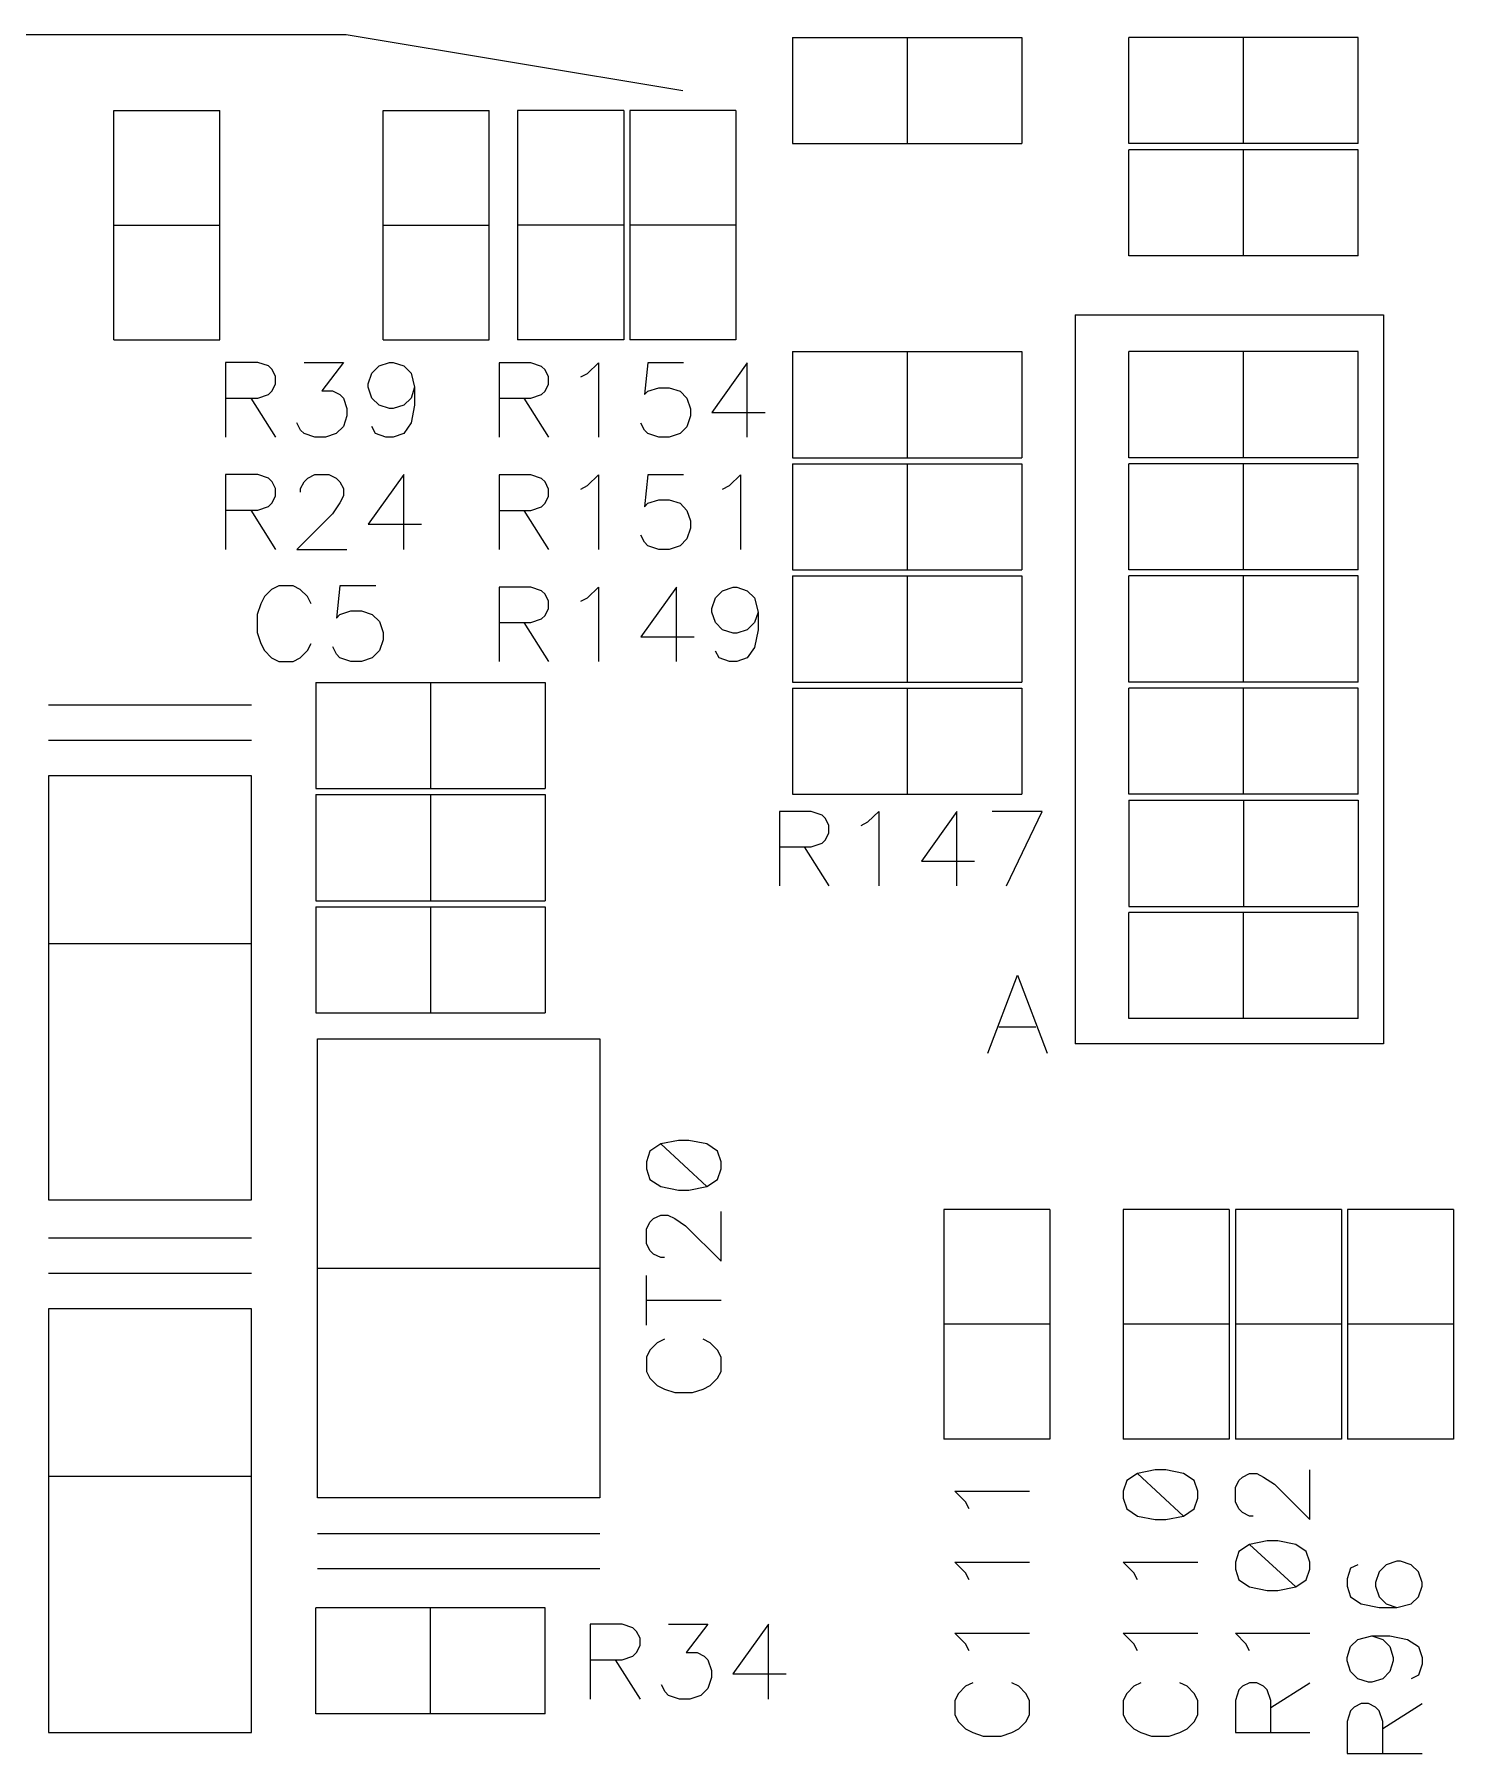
# Model space of a CAD drawing. Extents: x 295 to 953, y 10 to 290.
# Drawn here: x 707.05 to 739.2, y 174.58 to 213.51 of the extents above; entities that cross this region are included whole.
import ezdxf

# ---------------------------------------------------------------- set-up
doc = ezdxf.new("R2010")
doc.units = 0
doc.header["$LTSCALE"] = 5
doc.header["$MEASUREMENT"] = 0
doc.layers.add('130409_DV-DPH-A6_BSK', color=2, linetype='CONTINUOUS')

msp = doc.modelspace()

# ---------------------------------------------------------------- linework, layer by layer
at = {"layer": '130409_DV-DPH-A6_BSK', "color": 7}
for p, q in [((705.227, 213.51), (714.117, 213.51)), ((714.117, 213.51), (721.737, 212.24)), ((724.221, 213.439), (729.418, 213.439)), ((724.221, 213.439), (724.221, 211.036)), ((726.817, 213.439), (726.817, 211.036)), ((729.418, 213.439), (729.418, 211.036)), ((737.038, 213.439), (731.841, 213.439)), ((731.841, 211.036), (731.841, 213.439)), ((734.437, 211.036), (734.437, 213.439)), ((737.038, 211.036), (737.038, 213.439)), ((708.854, 206.591), (708.854, 211.788)), ((708.854, 211.788), (711.257, 211.788)), ((711.257, 206.591), (711.257, 211.788)), ((714.95, 206.591), (714.95, 211.788)), ((714.95, 211.788), (717.353, 211.788)), ((717.353, 206.591), (717.353, 211.788)), ((717.998, 211.788), (717.998, 206.591)), ((720.401, 211.788), (717.998, 211.788)), ((720.401, 211.788), (720.401, 206.591)), ((720.538, 211.788), (720.538, 206.591)), ((722.941, 211.788), (720.538, 211.788)), ((722.941, 211.788), (722.941, 206.591)), ((724.221, 211.036), (729.418, 211.036)), ((737.038, 211.036), (731.841, 211.036)), ((737.038, 210.899), (731.841, 210.899)), ((731.841, 208.496), (731.841, 210.899)), ((734.437, 208.496), (734.437, 210.899)), ((737.038, 208.496), (737.038, 210.899)), ((708.854, 209.192), (711.257, 209.192)), ((714.95, 209.192), (717.353, 209.192)), ((720.401, 209.192), (717.998, 209.192)), ((722.941, 209.192), (720.538, 209.192)), ((737.038, 208.496), (731.841, 208.496)), ((730.627, 207.16), (737.612, 207.16)), ((730.627, 207.16), (730.627, 190.65)), ((737.612, 207.16), (737.612, 190.65)), ((708.854, 206.591), (711.257, 206.591)), ((714.95, 206.591), (717.353, 206.591)), ((720.401, 206.591), (717.998, 206.591)), ((722.941, 206.591), (720.538, 206.591)), ((712.111, 206.083), (711.384, 206.083)), ((711.384, 206.083), (711.384, 204.386)), ((712.354, 206.002), (712.111, 206.083)), ((712.436, 205.92), (712.354, 206.002)), ((713.162, 206.083), (714.051, 206.083)), ((714.051, 206.083), (713.563, 205.438)), ((714.696, 205.839), (714.859, 206.002)), ((714.859, 206.002), (715.098, 206.083)), ((715.098, 206.083), (715.179, 206.083)), ((715.179, 206.083), (715.423, 206.002)), ((715.423, 206.002), (715.585, 205.839)), ((718.298, 206.073), (717.577, 206.073)), ((717.577, 206.073), (717.577, 204.386)), ((718.542, 205.992), (718.298, 206.073)), ((718.623, 205.915), (718.542, 205.992)), ((719.583, 205.834), (719.827, 206.073)), ((719.827, 206.073), (719.827, 204.386)), ((720.95, 206.073), (720.874, 205.352)), ((721.757, 206.073), (720.95, 206.073)), ((723.2, 206.073), (722.398, 204.95)), ((723.2, 204.386), (723.2, 206.073)), ((724.221, 206.327), (729.418, 206.327)), ((724.221, 206.327), (724.221, 203.924)), ((726.817, 206.327), (726.817, 203.924)), ((729.418, 206.327), (729.418, 203.924)), ((737.038, 206.327), (731.841, 206.327)), ((731.841, 203.924), (731.841, 206.327)), ((734.437, 203.924), (734.437, 206.327)), ((737.038, 203.924), (737.038, 206.327)), ((712.517, 205.763), (712.436, 205.92)), ((712.436, 205.438), (712.517, 205.6)), ((712.517, 205.6), (712.517, 205.763)), ((714.615, 205.6), (714.696, 205.839)), ((714.615, 205.519), (714.615, 205.6)), ((715.585, 205.839), (715.661, 205.519)), ((718.699, 205.753), (718.623, 205.915)), ((718.623, 205.433), (718.699, 205.59)), ((718.699, 205.59), (718.699, 205.753)), ((719.426, 205.753), (719.583, 205.834)), ((711.384, 205.275), (712.111, 205.275)), ((711.953, 205.275), (712.517, 204.386)), ((712.111, 205.275), (712.354, 205.357)), ((712.354, 205.357), (712.436, 205.438)), ((713.563, 205.438), (713.807, 205.438)), ((713.807, 205.438), (713.97, 205.357)), ((713.97, 205.357), (714.051, 205.275)), ((714.051, 205.275), (714.132, 205.037)), ((714.696, 205.275), (714.615, 205.519)), ((714.859, 205.113), (714.696, 205.275)), ((715.585, 205.275), (715.423, 205.113)), ((715.661, 205.519), (715.585, 205.275)), ((715.661, 205.519), (715.661, 205.113)), ((717.577, 205.27), (718.298, 205.27)), ((718.14, 205.27), (718.699, 204.386)), ((718.298, 205.27), (718.542, 205.352)), ((718.542, 205.352), (718.623, 205.433)), ((720.874, 205.352), (720.95, 205.433)), ((720.95, 205.433), (721.194, 205.509)), ((721.194, 205.509), (721.432, 205.509)), ((721.432, 205.509), (721.676, 205.433)), ((721.676, 205.433), (721.834, 205.27)), ((721.834, 205.27), (721.915, 205.031)), ((714.132, 204.874), (714.051, 204.63)), ((714.132, 205.037), (714.132, 204.874)), ((715.098, 205.037), (714.859, 205.113)), ((715.179, 205.037), (715.098, 205.037)), ((715.423, 205.113), (715.179, 205.037)), ((715.661, 205.113), (715.585, 204.711)), ((721.915, 204.869), (721.834, 204.625)), ((721.915, 205.031), (721.915, 204.869)), ((722.398, 204.95), (723.601, 204.95)), ((713.081, 204.549), (713, 204.711)), ((713.162, 204.468), (713.081, 204.549)), ((713.406, 204.386), (713.162, 204.468)), ((713.889, 204.468), (713.645, 204.386)), ((714.051, 204.63), (713.889, 204.468)), ((714.778, 204.468), (714.696, 204.63)), ((715.016, 204.386), (714.778, 204.468)), ((715.423, 204.468), (715.179, 204.386)), ((715.585, 204.711), (715.423, 204.468)), ((720.874, 204.549), (720.792, 204.706)), ((720.95, 204.468), (720.874, 204.549)), ((721.194, 204.386), (720.95, 204.468)), ((721.676, 204.468), (721.432, 204.386)), ((721.834, 204.625), (721.676, 204.468)), ((713.645, 204.386), (713.406, 204.386)), ((715.179, 204.386), (715.016, 204.386)), ((721.432, 204.386), (721.194, 204.386)), ((724.221, 203.924), (729.418, 203.924)), ((724.221, 203.787), (729.418, 203.787)), ((724.221, 203.787), (724.221, 201.384)), ((726.817, 203.787), (726.817, 201.384)), ((729.418, 203.787), (729.418, 201.384)), ((737.038, 203.924), (731.841, 203.924)), ((737.038, 203.787), (731.841, 203.787)), ((731.841, 201.384), (731.841, 203.787)), ((734.437, 201.384), (734.437, 203.787)), ((737.038, 201.384), (737.038, 203.787)), ((712.111, 203.543), (711.384, 203.543)), ((711.384, 203.543), (711.384, 201.846)), ((712.354, 203.462), (712.111, 203.543)), ((712.436, 203.38), (712.354, 203.462)), ((712.517, 203.223), (712.436, 203.38)), ((713.081, 203.223), (713.162, 203.38)), ((713.162, 203.38), (713.243, 203.462)), ((713.243, 203.462), (713.406, 203.543)), ((713.406, 203.543), (713.726, 203.543)), ((713.726, 203.543), (713.889, 203.462)), ((713.889, 203.462), (713.97, 203.38)), ((713.97, 203.38), (714.051, 203.223)), ((715.423, 203.543), (714.615, 202.415)), ((715.423, 201.846), (715.423, 203.543)), ((718.298, 203.533), (717.577, 203.533)), ((717.577, 203.533), (717.577, 201.846)), ((718.542, 203.452), (718.298, 203.533)), ((718.623, 203.375), (718.542, 203.452)), ((718.699, 203.213), (718.623, 203.375)), ((719.426, 203.213), (719.583, 203.294)), ((719.583, 203.294), (719.827, 203.533)), ((719.827, 203.533), (719.827, 201.846)), ((720.95, 203.533), (720.874, 202.812)), ((721.757, 203.533), (720.95, 203.533)), ((722.641, 203.213), (722.799, 203.294)), ((722.799, 203.294), (723.043, 203.533)), ((723.043, 203.533), (723.043, 201.846)), ((712.354, 202.817), (712.436, 202.898)), ((712.436, 202.898), (712.517, 203.06)), ((712.517, 203.06), (712.517, 203.223)), ((713.081, 203.142), (713.081, 203.223)), ((713.97, 202.898), (713.807, 202.654)), ((714.051, 203.06), (713.97, 202.898)), ((714.051, 203.223), (714.051, 203.06)), ((718.542, 202.812), (718.623, 202.893)), ((718.623, 202.893), (718.699, 203.05)), ((718.699, 203.05), (718.699, 203.213)), ((720.874, 202.812), (720.95, 202.893)), ((720.95, 202.893), (721.194, 202.969)), ((721.194, 202.969), (721.432, 202.969)), ((721.432, 202.969), (721.676, 202.893)), ((721.676, 202.893), (721.834, 202.73)), ((711.384, 202.735), (712.111, 202.735)), ((711.953, 202.735), (712.517, 201.846)), ((712.111, 202.735), (712.354, 202.817)), ((713.807, 202.654), (713, 201.846)), ((717.577, 202.73), (718.298, 202.73)), ((718.14, 202.73), (718.699, 201.846)), ((718.298, 202.73), (718.542, 202.812)), ((721.834, 202.73), (721.915, 202.491)), ((721.915, 202.491), (721.915, 202.329)), ((714.615, 202.415), (715.824, 202.415)), ((720.874, 202.009), (720.792, 202.166)), ((721.834, 202.085), (721.676, 201.928)), ((721.915, 202.329), (721.834, 202.085)), ((713, 201.846), (714.132, 201.846)), ((720.95, 201.928), (720.874, 202.009)), ((721.194, 201.846), (720.95, 201.928)), ((721.432, 201.846), (721.194, 201.846)), ((721.676, 201.928), (721.432, 201.846)), ((724.221, 201.384), (729.418, 201.384)), ((737.038, 201.384), (731.841, 201.384)), ((712.425, 200.942), (712.263, 200.78)), ((712.588, 201.023), (712.425, 200.942)), ((712.913, 201.023), (712.588, 201.023)), ((713.076, 200.942), (712.913, 201.023)), ((713.238, 200.78), (713.076, 200.942)), ((713.975, 201.023), (713.894, 200.292)), ((714.788, 201.023), (713.975, 201.023)), ((718.298, 200.993), (717.577, 200.993)), ((717.577, 200.993), (717.577, 199.306)), ((718.542, 200.912), (718.298, 200.993)), ((718.623, 200.835), (718.542, 200.912)), ((719.583, 200.754), (719.827, 200.993)), ((719.827, 200.993), (719.827, 199.306)), ((721.595, 200.993), (720.792, 199.87)), ((721.595, 199.306), (721.595, 200.993)), ((722.479, 200.754), (722.641, 200.912)), ((722.641, 200.912), (722.88, 200.993)), ((722.88, 200.993), (722.961, 200.993)), ((722.961, 200.993), (723.2, 200.912)), ((723.2, 200.912), (723.363, 200.754)), ((724.221, 201.247), (729.418, 201.247)), ((724.221, 201.247), (724.221, 198.844)), ((726.817, 201.247), (726.817, 198.844)), ((729.418, 201.247), (729.418, 198.844)), ((737.038, 201.247), (731.841, 201.247)), ((731.841, 198.844), (731.841, 201.247)), ((734.437, 198.844), (734.437, 201.247)), ((737.038, 198.844), (737.038, 201.247)), ((712.182, 200.617), (712.1, 200.373)), ((712.263, 200.78), (712.182, 200.617)), ((713.32, 200.617), (713.238, 200.78)), ((718.699, 200.673), (718.623, 200.835)), ((718.623, 200.353), (718.699, 200.51)), ((718.699, 200.51), (718.699, 200.673)), ((719.426, 200.673), (719.583, 200.754)), ((722.398, 200.51), (722.479, 200.754)), ((722.398, 200.429), (722.398, 200.51)), ((723.363, 200.754), (723.444, 200.429)), ((712.1, 200.373), (712.1, 199.962)), ((713.894, 200.292), (713.975, 200.373)), ((713.975, 200.373), (714.219, 200.454)), ((714.219, 200.454), (714.463, 200.454)), ((714.463, 200.454), (714.706, 200.373)), ((714.706, 200.373), (714.869, 200.211)), ((714.869, 200.211), (714.95, 199.962)), ((717.577, 200.19), (718.298, 200.19)), ((718.14, 200.19), (718.699, 199.306)), ((718.298, 200.19), (718.542, 200.272)), ((718.542, 200.272), (718.623, 200.353)), ((722.479, 200.19), (722.398, 200.429)), ((722.641, 200.028), (722.479, 200.19)), ((723.363, 200.19), (723.2, 200.028)), ((723.444, 200.429), (723.363, 200.19)), ((723.444, 200.429), (723.444, 200.028)), ((712.1, 199.962), (712.182, 199.718)), ((714.95, 199.799), (714.869, 199.555)), ((714.95, 199.962), (714.95, 199.799)), ((720.792, 199.87), (721.996, 199.87)), ((722.88, 199.951), (722.641, 200.028)), ((722.961, 199.951), (722.88, 199.951)), ((723.2, 200.028), (722.961, 199.951)), ((723.444, 200.028), (723.363, 199.626)), ((712.182, 199.718), (712.263, 199.555)), ((712.263, 199.555), (712.425, 199.393)), ((712.425, 199.393), (712.588, 199.311)), ((712.913, 199.311), (713.076, 199.393)), ((713.076, 199.393), (713.238, 199.555)), ((713.238, 199.555), (713.32, 199.718)), ((713.894, 199.474), (713.812, 199.637)), ((713.975, 199.393), (713.894, 199.474)), ((714.219, 199.311), (713.975, 199.393)), ((714.706, 199.393), (714.463, 199.311)), ((714.869, 199.555), (714.706, 199.393)), ((722.56, 199.388), (722.479, 199.545)), ((722.799, 199.306), (722.56, 199.388)), ((723.2, 199.388), (722.961, 199.306)), ((723.363, 199.626), (723.2, 199.388)), ((712.588, 199.311), (712.913, 199.311)), ((714.463, 199.311), (714.219, 199.311)), ((722.961, 199.306), (722.799, 199.306)), ((713.426, 198.834), (718.623, 198.834)), ((713.426, 198.834), (713.426, 196.431)), ((716.022, 198.834), (716.022, 196.431)), ((718.623, 198.834), (718.623, 196.431)), ((724.221, 198.844), (729.418, 198.844)), ((724.221, 198.707), (729.418, 198.707)), ((724.221, 198.707), (724.221, 196.304)), ((726.817, 198.707), (726.817, 196.304)), ((729.418, 198.707), (729.418, 196.304)), ((737.038, 198.844), (731.841, 198.844)), ((737.038, 198.707), (731.841, 198.707)), ((731.841, 196.304), (731.841, 198.707)), ((734.437, 196.304), (734.437, 198.707)), ((737.038, 196.304), (737.038, 198.707)), ((711.973, 198.316), (707.376, 198.316)), ((711.973, 197.518), (707.376, 197.518)), ((711.973, 196.716), (707.376, 196.716)), ((707.376, 196.716), (707.376, 193.317)), ((711.973, 193.317), (711.973, 196.716)), ((713.426, 196.431), (718.623, 196.431)), ((713.426, 196.294), (718.623, 196.294)), ((713.426, 196.294), (713.426, 193.891)), ((716.022, 196.294), (716.022, 193.891)), ((718.623, 196.294), (718.623, 193.891)), ((724.221, 196.304), (729.418, 196.304)), ((737.038, 196.304), (731.841, 196.304)), ((724.648, 195.913), (723.927, 195.913)), ((723.927, 195.913), (723.927, 194.226)), ((724.892, 195.832), (724.648, 195.913)), ((725.933, 195.674), (726.177, 195.913)), ((726.177, 195.913), (726.177, 194.226)), ((727.945, 195.913), (727.142, 194.79)), ((727.945, 194.226), (727.945, 195.913)), ((729.875, 195.913), (728.748, 195.913)), ((729.068, 194.226), (729.875, 195.913)), ((731.841, 196.167), (737.038, 196.167)), ((731.841, 196.167), (731.841, 193.764)), ((734.437, 196.167), (734.437, 193.764)), ((737.038, 196.167), (737.038, 193.764)), ((724.973, 195.755), (724.892, 195.832)), ((725.049, 195.593), (724.973, 195.755)), ((725.049, 195.43), (725.049, 195.593)), ((725.776, 195.593), (725.933, 195.674)), ((723.927, 195.11), (724.648, 195.11)), ((724.49, 195.11), (725.049, 194.226)), ((724.648, 195.11), (724.892, 195.192)), ((724.892, 195.192), (724.973, 195.273)), ((724.973, 195.273), (725.049, 195.43)), ((727.142, 194.79), (728.346, 194.79)), ((713.426, 193.891), (718.623, 193.891)), ((713.426, 193.754), (718.623, 193.754)), ((713.426, 193.754), (713.426, 191.351)), ((716.022, 193.754), (716.022, 191.351)), ((718.623, 193.754), (718.623, 191.351)), ((731.841, 193.764), (737.038, 193.764)), ((737.038, 193.627), (731.841, 193.627)), ((731.841, 191.224), (731.841, 193.627)), ((734.437, 191.224), (734.437, 193.627)), ((737.038, 191.224), (737.038, 193.627)), ((707.376, 193.317), (707.376, 192.418)), ((711.973, 192.418), (711.973, 193.317)), ((711.973, 192.916), (707.376, 192.916)), ((707.376, 192.418), (707.376, 191.315)), ((711.973, 191.315), (711.973, 192.418)), ((728.646, 190.442), (729.316, 192.204)), ((729.316, 192.204), (729.992, 190.442)), ((707.376, 191.315), (707.376, 190.716)), ((711.973, 190.716), (711.973, 191.315)), ((713.426, 191.351), (718.623, 191.351)), ((737.038, 191.224), (731.841, 191.224)), ((729.738, 191.031), (728.9, 191.031)), ((707.376, 190.716), (707.376, 187.119)), ((711.973, 187.119), (711.973, 190.716)), ((713.462, 180.368), (713.462, 190.767)), ((713.462, 190.767), (719.858, 190.767)), ((719.858, 190.767), (719.858, 180.368)), ((737.612, 190.65), (730.627, 190.65)), ((721.641, 188.461), (721.239, 188.384)), ((721.879, 188.461), (721.641, 188.461)), ((722.286, 188.384), (721.879, 188.461)), ((720.995, 188.222), (720.914, 187.978)), ((721.239, 188.384), (720.995, 188.222)), ((721.239, 188.384), (722.286, 187.419)), ((722.525, 188.222), (722.286, 188.384)), ((722.606, 187.978), (722.525, 188.222)), ((720.914, 187.978), (720.914, 187.82)), ((720.914, 187.82), (720.995, 187.577)), ((722.525, 187.577), (722.606, 187.82)), ((722.606, 187.82), (722.606, 187.978)), ((720.995, 187.577), (721.239, 187.419)), ((721.239, 187.419), (721.641, 187.338)), ((721.641, 187.338), (721.879, 187.338)), ((721.879, 187.338), (722.286, 187.419)), ((722.286, 187.419), (722.525, 187.577)), ((707.376, 187.119), (711.973, 187.119)), ((727.65, 186.896), (727.65, 181.699)), ((730.053, 186.896), (727.65, 186.896)), ((730.053, 186.896), (730.053, 181.699)), ((731.714, 186.896), (731.714, 181.699)), ((734.117, 186.896), (731.714, 186.896)), ((734.117, 186.896), (734.117, 181.699)), ((734.254, 186.896), (734.254, 181.699)), ((736.657, 186.896), (734.254, 186.896)), ((736.657, 186.896), (736.657, 181.699)), ((736.794, 186.896), (736.794, 181.699)), ((739.197, 186.896), (736.794, 186.896)), ((739.197, 186.896), (739.197, 181.699)), ((720.914, 186.454), (720.995, 186.611)), ((720.995, 186.611), (721.077, 186.693)), ((721.077, 186.693), (721.239, 186.774)), ((721.239, 186.774), (721.397, 186.774)), ((721.397, 186.774), (721.559, 186.693)), ((721.559, 186.693), (721.803, 186.53)), ((721.803, 186.53), (722.606, 185.727)), ((722.606, 185.727), (722.606, 186.855)), ((711.973, 186.251), (707.376, 186.251)), ((720.914, 186.129), (720.914, 186.454)), ((720.995, 185.971), (720.914, 186.129)), ((721.077, 185.89), (720.995, 185.971)), ((721.239, 185.809), (721.077, 185.89)), ((721.321, 185.809), (721.239, 185.809)), ((711.973, 185.453), (707.376, 185.453)), ((713.462, 185.57), (719.858, 185.57)), ((720.914, 184.28), (720.914, 185.407)), ((711.973, 184.651), (707.376, 184.651)), ((707.376, 184.651), (707.376, 181.252)), ((711.973, 181.252), (711.973, 184.651)), ((720.914, 184.844), (722.606, 184.844)), ((730.053, 184.3), (727.65, 184.3)), ((734.117, 184.3), (731.714, 184.3)), ((736.657, 184.3), (734.254, 184.3)), ((739.197, 184.3), (736.794, 184.3)), ((721.158, 183.878), (720.995, 183.716)), ((721.321, 183.96), (721.158, 183.878)), ((722.362, 183.878), (722.204, 183.96)), ((722.525, 183.716), (722.362, 183.878)), ((720.995, 183.716), (720.914, 183.558)), ((720.914, 183.558), (720.914, 183.233)), ((722.606, 183.558), (722.525, 183.716)), ((722.606, 183.233), (722.606, 183.558)), ((720.914, 183.233), (720.995, 183.076)), ((720.995, 183.076), (721.158, 182.913)), ((722.362, 182.913), (722.525, 183.076)), ((722.525, 183.076), (722.606, 183.233)), ((721.158, 182.913), (721.321, 182.832)), ((721.321, 182.832), (721.559, 182.751)), ((721.559, 182.751), (721.961, 182.751)), ((721.961, 182.751), (722.204, 182.832)), ((722.204, 182.832), (722.362, 182.913)), ((730.053, 181.699), (727.65, 181.699)), ((734.117, 181.699), (731.714, 181.699)), ((736.657, 181.699), (734.254, 181.699)), ((739.197, 181.699), (736.794, 181.699)), ((707.376, 181.252), (707.376, 180.353)), ((711.973, 180.353), (711.973, 181.252)), ((711.973, 180.851), (707.376, 180.851)), ((731.796, 180.759), (731.714, 180.52)), ((732.034, 180.922), (731.796, 180.759)), ((732.436, 181.003), (732.034, 180.922)), ((732.034, 180.922), (733.081, 179.957)), ((732.679, 181.003), (732.436, 181.003)), ((733.081, 180.922), (732.679, 181.003)), ((733.32, 180.759), (733.081, 180.922)), ((733.401, 180.52), (733.32, 180.759)), ((734.254, 180.602), (734.336, 180.759)), ((734.336, 180.759), (734.412, 180.841)), ((734.412, 180.841), (734.574, 180.922)), ((734.574, 180.922), (734.737, 180.922)), ((734.737, 180.922), (734.894, 180.841)), ((734.894, 180.841), (735.138, 180.678)), ((735.138, 180.678), (735.941, 179.875)), ((735.941, 179.875), (735.941, 181.003)), ((707.376, 180.353), (707.376, 179.25)), ((711.973, 179.25), (711.973, 180.353)), ((719.858, 180.368), (713.462, 180.368)), ((728.143, 180.277), (727.904, 180.52)), ((727.904, 180.52), (729.591, 180.52)), ((728.224, 180.119), (728.143, 180.277)), ((731.714, 180.52), (731.714, 180.358)), ((731.714, 180.358), (731.796, 180.119)), ((733.32, 180.119), (733.401, 180.358)), ((733.401, 180.358), (733.401, 180.52)), ((734.254, 180.277), (734.254, 180.602)), ((734.336, 180.119), (734.254, 180.277)), ((731.796, 180.119), (732.034, 179.957)), ((732.034, 179.957), (732.436, 179.875)), ((732.436, 179.875), (732.679, 179.875)), ((732.679, 179.875), (733.081, 179.957)), ((733.081, 179.957), (733.32, 180.119)), ((734.412, 180.038), (734.336, 180.119)), ((734.574, 179.957), (734.412, 180.038)), ((734.656, 179.957), (734.574, 179.957)), ((713.462, 179.565), (719.858, 179.565)), ((707.376, 179.25), (707.376, 178.651)), ((711.973, 178.651), (711.973, 179.25)), ((734.336, 179.154), (734.254, 178.91)), ((734.574, 179.311), (734.336, 179.154)), ((734.976, 179.393), (734.574, 179.311)), ((734.574, 179.311), (735.621, 178.351)), ((735.219, 179.393), (734.976, 179.393)), ((735.621, 179.311), (735.219, 179.393)), ((735.86, 179.154), (735.621, 179.311)), ((735.941, 178.91), (735.86, 179.154)), ((713.462, 178.768), (719.858, 178.768)), ((728.143, 178.671), (727.904, 178.91)), ((727.904, 178.91), (729.591, 178.91)), ((731.953, 178.671), (731.714, 178.91)), ((731.714, 178.91), (733.401, 178.91)), ((734.254, 178.91), (734.254, 178.753)), ((734.254, 178.753), (734.336, 178.509)), ((735.86, 178.509), (735.941, 178.753)), ((735.941, 178.753), (735.941, 178.91)), ((736.865, 178.778), (736.784, 178.534)), ((737.028, 178.854), (736.865, 178.778)), ((737.673, 178.854), (737.511, 178.697)), ((737.912, 178.936), (737.673, 178.854)), ((737.993, 178.936), (737.912, 178.936)), ((738.237, 178.854), (737.993, 178.936)), ((738.4, 178.697), (738.237, 178.854)), ((707.376, 178.651), (707.376, 175.054)), ((711.973, 175.054), (711.973, 178.651)), ((728.224, 178.509), (728.143, 178.671)), ((732.034, 178.509), (731.953, 178.671)), ((734.336, 178.509), (734.574, 178.351)), ((734.574, 178.351), (734.976, 178.27)), ((735.219, 178.27), (735.621, 178.351)), ((735.621, 178.351), (735.86, 178.509)), ((736.784, 178.534), (736.784, 178.372)), ((736.784, 178.372), (736.865, 178.128)), ((737.511, 178.697), (737.429, 178.453)), ((737.429, 178.453), (737.429, 178.372)), ((737.429, 178.372), (737.511, 178.128)), ((738.481, 178.453), (738.4, 178.697)), ((738.4, 178.128), (738.481, 178.372)), ((738.481, 178.372), (738.481, 178.453)), ((734.976, 178.27), (735.219, 178.27)), ((736.865, 178.128), (737.104, 177.97)), ((737.104, 177.97), (737.511, 177.889)), ((737.511, 178.128), (737.673, 177.97)), ((737.673, 177.97), (737.912, 177.889)), ((737.912, 177.889), (738.237, 177.97)), ((738.237, 177.97), (738.4, 178.128)), ((718.623, 177.879), (713.426, 177.879)), ((713.426, 175.476), (713.426, 177.879)), ((716.022, 175.476), (716.022, 177.879)), ((718.623, 175.476), (718.623, 177.879)), ((737.511, 177.889), (737.912, 177.889)), ((720.366, 177.508), (719.639, 177.508)), ((719.639, 177.508), (719.639, 175.811)), ((720.609, 177.427), (720.366, 177.508)), ((720.691, 177.345), (720.609, 177.427)), ((720.772, 177.188), (720.691, 177.345)), ((720.772, 177.025), (720.772, 177.188)), ((721.417, 177.508), (722.306, 177.508)), ((722.306, 177.508), (721.818, 176.863)), ((723.678, 177.508), (722.87, 176.38)), ((723.678, 175.811), (723.678, 177.508)), ((728.143, 177.061), (727.904, 177.305)), ((727.904, 177.305), (729.591, 177.305)), ((731.953, 177.061), (731.714, 177.305)), ((731.714, 177.305), (733.401, 177.305)), ((734.493, 177.061), (734.254, 177.305)), ((734.254, 177.305), (735.941, 177.305)), ((736.865, 177), (737.028, 177.163)), ((737.028, 177.163), (737.348, 177.244)), ((737.348, 177.244), (737.592, 177.163)), ((737.348, 177.244), (737.754, 177.244)), ((737.592, 177.163), (737.754, 177)), ((737.754, 177.244), (738.156, 177.163)), ((738.156, 177.163), (738.4, 177)), ((720.366, 176.7), (720.609, 176.782)), ((720.609, 176.782), (720.691, 176.863)), ((720.691, 176.863), (720.772, 177.025)), ((721.818, 176.863), (722.062, 176.863)), ((722.062, 176.863), (722.225, 176.782)), ((722.225, 176.782), (722.306, 176.7)), ((728.224, 176.904), (728.143, 177.061)), ((732.034, 176.904), (731.953, 177.061)), ((734.574, 176.904), (734.493, 177.061)), ((736.784, 176.756), (736.865, 177)), ((737.754, 177), (737.831, 176.756)), ((738.4, 177), (738.481, 176.756)), ((719.639, 176.7), (720.366, 176.7)), ((720.208, 176.7), (720.772, 175.811)), ((722.306, 176.7), (722.387, 176.462)), ((722.387, 176.462), (722.387, 176.299)), ((722.87, 176.38), (724.079, 176.38)), ((736.784, 176.68), (736.784, 176.756)), ((736.865, 176.436), (736.784, 176.68)), ((737.028, 176.274), (736.865, 176.436)), ((737.754, 176.436), (737.592, 176.274)), ((737.831, 176.68), (737.754, 176.436)), ((737.831, 176.756), (737.831, 176.68)), ((738.481, 176.599), (738.4, 176.355)), ((738.481, 176.756), (738.481, 176.599)), ((721.336, 175.974), (721.255, 176.136)), ((722.306, 176.055), (722.144, 175.893)), ((722.387, 176.299), (722.306, 176.055)), ((728.143, 176.101), (727.986, 175.938)), ((728.306, 176.177), (728.143, 176.101)), ((729.352, 176.101), (729.189, 176.177)), ((729.51, 175.938), (729.352, 176.101)), ((731.953, 176.101), (731.796, 175.938)), ((732.116, 176.177), (731.953, 176.101)), ((733.162, 176.101), (732.999, 176.177)), ((733.32, 175.938), (733.162, 176.101)), ((734.336, 176.02), (734.254, 175.776)), ((734.412, 176.101), (734.336, 176.02)), ((734.574, 176.177), (734.412, 176.101)), ((734.737, 176.177), (734.574, 176.177)), ((734.894, 176.101), (734.737, 176.177)), ((734.976, 176.02), (734.894, 176.101)), ((735.057, 175.776), (734.976, 176.02)), ((735.057, 175.618), (735.941, 176.177)), ((737.267, 176.192), (737.028, 176.274)), ((737.348, 176.192), (737.267, 176.192)), ((737.592, 176.274), (737.348, 176.192)), ((738.4, 176.355), (738.237, 176.274)), ((721.417, 175.893), (721.336, 175.974)), ((721.661, 175.811), (721.417, 175.893)), ((721.9, 175.811), (721.661, 175.811)), ((722.144, 175.893), (721.9, 175.811)), ((727.986, 175.938), (727.904, 175.776)), ((727.904, 175.776), (727.904, 175.456)), ((729.591, 175.776), (729.51, 175.938)), ((729.591, 175.456), (729.591, 175.776)), ((731.796, 175.938), (731.714, 175.776)), ((731.714, 175.776), (731.714, 175.456)), ((733.401, 175.776), (733.32, 175.938)), ((733.401, 175.456), (733.401, 175.776)), ((734.254, 175.776), (734.254, 175.054)), ((735.057, 175.054), (735.057, 175.776)), ((736.947, 175.628), (736.865, 175.547)), ((737.104, 175.71), (736.947, 175.628)), ((737.267, 175.71), (737.104, 175.71)), ((737.429, 175.628), (737.267, 175.71)), ((737.511, 175.547), (737.429, 175.628)), ((737.592, 175.146), (738.481, 175.71)), ((718.623, 175.476), (713.426, 175.476)), ((727.904, 175.456), (727.986, 175.293)), ((727.986, 175.293), (728.143, 175.136)), ((729.352, 175.136), (729.51, 175.293)), ((729.51, 175.293), (729.591, 175.456)), ((731.714, 175.456), (731.796, 175.293)), ((731.796, 175.293), (731.953, 175.136)), ((733.162, 175.136), (733.32, 175.293)), ((733.32, 175.293), (733.401, 175.456)), ((736.865, 175.547), (736.784, 175.303)), ((736.784, 175.303), (736.784, 174.577)), ((737.592, 175.303), (737.511, 175.547)), ((737.592, 174.577), (737.592, 175.303)), ((707.376, 175.054), (711.973, 175.054)), ((728.143, 175.136), (728.306, 175.054)), ((728.306, 175.054), (728.544, 174.973)), ((728.544, 174.973), (728.946, 174.973)), ((728.946, 174.973), (729.189, 175.054)), ((729.189, 175.054), (729.352, 175.136)), ((731.953, 175.136), (732.116, 175.054)), ((732.116, 175.054), (732.354, 174.973)), ((732.354, 174.973), (732.756, 174.973)), ((732.756, 174.973), (732.999, 175.054)), ((732.999, 175.054), (733.162, 175.136)), ((734.254, 175.054), (735.941, 175.054)), ((736.784, 174.577), (738.481, 174.577))]:
    msp.add_line(p, q, dxfattribs=at)

doc.saveas('drawing.dxf')
